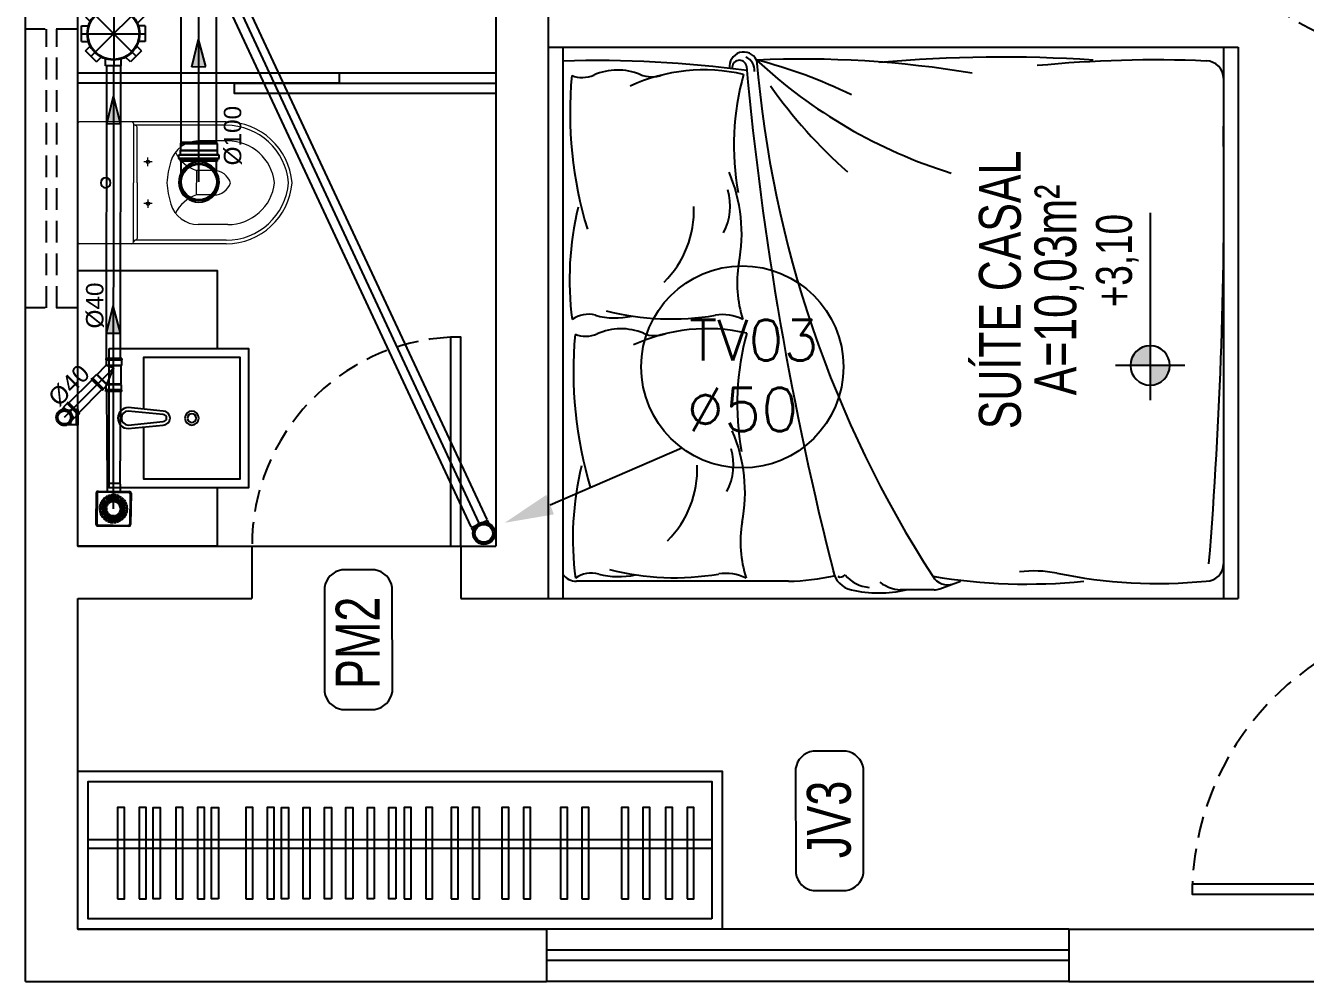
# Model space of a CAD drawing. Header units: millimetres. Extents: x 2502 to 4311, y 2007 to 3121.
# Drawn here: x 2699.3 to 2846.3, y 2277.7 to 2387.5 of the extents above; entities that cross this region are included whole.
import ezdxf
from ezdxf.enums import TextEntityAlignment as Align

# ---------------------------------------------------------------- set-up
doc = ezdxf.new("R2010")
doc.units = ezdxf.units.MM
doc.header["$LTSCALE"] = 20
doc.header["$MEASUREMENT"] = 0
doc.linetypes.add('CONTINU', pattern=[0])
doc.linetypes.add('HIDDEN2', pattern=[0.1875, 0.125, -0.0625])
doc.layers.get('0').update_dxf_attribs({"linetype": 'CONTINUOUS'})
for name, color, linetype in [('A-PEN-08', 8, 'CONTINUOUS'), ('A-PEN-C', 4, 'CONTINUOUS'), ('AF', 5, 'CONTINUOUS'), ('DIVERSOS', 1, 'CONTINUOUS'), ('E-txt-g', 3, 'CONTINUOUS'), ('Esgoto', 5, 'CONTINUOUS'), ('MOB', 251, 'CONTINUOUS'), ('Texto-Tubos', 7, 'CONTINUOUS'), ('TigreCad', 3, 'CONTINUOUS'), ('Tinterno', 9, 'CONTINUOUS')]:
    doc.layers.add(name, color=color, linetype=linetype)
doc.layers.add('E-Lay-9', color=9, linetype='CONTINUOUS', lineweight=9)
doc.layers.add('E-Txt-W', color=7, linetype='CONTINUOUS', lineweight=20)
doc.styles.add('F2', font='swisscl.ttf')
doc.styles.add('REG60', font='romans.shx', dxfattribs={"width": 0.8, "height": 0.15})
doc.styles.add('REG80', font='romans.shx', dxfattribs={"width": 0.8, "height": 0.2})
doc.styles.add('ROMANS', font='romans', dxfattribs={"height": 0.1})
doc.styles.add('TCTUBOS-TXT', font='arial.ttf')

# ---------------------------------------------------------------- blocks, each defined once
blk = doc.blocks.new('CUBA QUADRADA-flat-4-flat-1')
at = {"layer": 'MOB', "color": 8}
blk.add_lwpolyline([(0, -0.2), (0.4, -0.2), (0.4, 0.2), (0, 0.2)], close=True, dxfattribs=at)
blk.add_lwpolyline([(0.1, -0.0255), (0.1, -0.175), (0.375, -0.175), (0.375, 0.175), (0.1, 0.175), (0.1, 0.0255)], dxfattribs=at)
for points in [[(0.155, -0.02), (0.055, -0.03, -1), (0.055, 0.03), (0.155, 0.02, -1)], [(0.155, -0.01), (0.055, -0.02, -1), (0.055, 0.02), (0.155, 0.01, -1)]]:
    blk.add_lwpolyline(points, format="xyb", close=True, dxfattribs=at)
for radius in [0.02, 0.0125]:
    blk.add_circle((0.2375, 0), radius, dxfattribs=at)
blk = doc.blocks.new('vaso-s')
at = {"color": 8}
for start, end in [(0, 180), (180, 0)]:
    blk.add_arc((0.08, 0), 0.0143, start, end, dxfattribs=at)
at = {"layer": 'E-Lay-9', "color": 8}
for p, q in [((0, 0.17), (0, 0)), ((0.4256, 0.175), (0.005, 0.175)), ((0.16, 0.17), (0.16, 0.17)), ((0.16, 0.17), (0.16, 0)), ((0.4256, 0.165), (0.165, 0.165)), ((0.17, 0), (0.17, 0.16)), ((0.4306, 0.12), (0.3459, 0.12)), ((0.2134, 0.06), (0.1891, 0.06)), ((0.2013, 0.0479), (0.2013, 0.0722)), ((0.3406, 0.035), (0.3406, 0)), ((0.3906, 0.035), (0.3406, 0.035)), ((0, -0.17), (0, 0)), ((0.16, -0.17), (0.16, 0)), ((0.17, 0), (0.17, -0.1601)), ((0.3406, -0.035), (0.3406, 0)), ((0.3906, -0.035), (0.3406, -0.035)), ((0.2134, -0.06), (0.1891, -0.06)), ((0.2013, -0.0479), (0.2013, -0.0722)), ((0.4306, -0.12), (0.3459, -0.12)), ((0.4256, -0.175), (0.005, -0.175)), ((0.16, -0.17), (0.16, -0.17)), ((0.4256, -0.165), (0.165, -0.165))]:
    blk.add_line(p, q, dxfattribs=at)
for centre in [(0.2013, 0.06), (0.2013, -0.06)]:
    blk.add_circle(centre, 0.005, dxfattribs=at)
for centre, radius, start, end in [((0.005, 0.17), 0.005, 90, 180), ((0.155, 0.17), 0.005, 0, 90), ((0.165, 0.17), 0.00495, 180, 270), ((0.165, 0.16), 0.00495, 0, 90), ((0.4256, -0.015), 0.19, 4.5281, 90), ((0.4256, -0.015), 0.18, 4.7802, 90), ((0.3459, 0.0375), 0.0825, 90, 163.0355), ((0.4306, -0.015), 0.135, 6.3794, 90), ((0.3754, 0.1358), 0.1066, 206.9395, 250.9647), ((0.518, -0.015), 0.2624, 163.0355, 176.7233), ((0.3906, -0.015), 0.05, 17.4576, 90), ((0.518, 0.015), 0.2624, 183.2767, 196.9645), ((0.3754, -0.1358), 0.1066, 109.0353, 153.0605), ((0.3906, 0.015), 0.05, 270, 342.5424), ((0.4256, 0.015), 0.19, 270, 355.4719), ((0.4256, 0.015), 0.18, 270, 355.2198), ((0.4306, 0.015), 0.135, 270, 353.6206), ((0.3459, -0.0375), 0.0825, 196.9645, 270), ((0.005, -0.17), 0.005, 180, 270), ((0.155, -0.17), 0.005, 270, 0), ((0.165, -0.17), 0.00495, 90, 180), ((0.165, -0.1601), 0.00495, 270, 0)]:
    blk.add_arc(centre, radius, start, end, dxfattribs=at)
blk = doc.blocks.new('TXT-AMB75')
at = {"layer": 'E-txt-g', "style": 'REG80', "width": 0.8, "flags": 8}
blk.add_attdef('TXT', text='', height=0.2, dxfattribs=at).set_placement((0.0055, 0.2964), align=Align.CENTER)
at = {"layer": 'E-Txt-W', "style": 'REG60', "width": 0.8, "flags": 8}
blk.add_attdef('TXT', text='', height=0.15, dxfattribs=at).set_placement((0.0055, 0.0271), align=Align.CENTER)
blk = doc.blocks.new('NIVEL')
at = {"layer": 'DIVERSOS'}
h = blk.add_hatch(color=7, dxfattribs=at)
h.paths.add_polyline_path([(0, 0.1375, 0.414214), (-0.1375, 0), (0, 0)])
h.paths.add_polyline_path([(0, 0), (0, -0.1375, 0.414214), (0.1375, 0)])
at = {"layer": 'DIVERSOS', "color": 7}
for p, q in [((0, 0.2417), (0, -0.2417)), ((1.0666, 0), (-0.2418, 0))]:
    blk.add_line(p, q, dxfattribs=at)
blk.add_circle((0, 0), 0.1375, dxfattribs=at)
blk = doc.blocks.new('j9n40d')
at = {"layer": 'TigreCad'}
for p, q in [((0, 20.6), (9.8, 20.6)), ((9.8, 20.6), (17.8, 20.6)), ((19, 21.8), (17.8, 20.6)), ((34, 21.8), (19, 21.8)), ((19, -21.8), (19, 21.8)), ((35, 22.8), (34, 21.8)), ((35, 22.8), (35, -22.8)), ((39, 22.8), (35, 22.8)), ((39, 22.8), (39, -22.8)), ((0, -20.6), (9.8, -20.6)), ((9.8, -20.6), (17.8, -20.6)), ((19, -21.8), (17.8, -20.6)), ((34, -21.8), (19, -21.8)), ((35, -22.8), (34, -21.8)), ((39, -22.8), (35, -22.8))]:
    blk.add_line(p, q, dxfattribs=at)
for radius, start, end in [(22.8, 64.6232, 295.3768), (20.6, 90, 270)]:
    blk.add_arc((0, 0), radius, start, end, dxfattribs=at)
at = {"layer": 'Tinterno'}
for p, q in [((17.8, 20.6), (17.8, -20.6)), ((34, 21.8), (34, -21.8))]:
    blk.add_line(p, q, dxfattribs=at)
blk.add_arc((0, 0), 21.8, 70.9009, 289.0991, dxfattribs=at)
blk = doc.blocks.new('j9n40s')
at = {"layer": 'TigreCad'}
for p, q in [((9.8, 20.6), (17.8, 20.6)), ((19, 21.8), (17.8, 20.6)), ((17.8, 20.6), (17.8, 14.3)), ((19, 12.6), (19, 21.8)), ((34, 21.8), (19, 21.8)), ((35, 22.8), (34, 21.8)), ((39, 22.8), (35, 22.8)), ((35, 22.8), (35, -22.8)), ((39, 22.8), (39, -22.8)), ((9.8, -20.6), (17.8, -20.6)), ((17.8, -20.6), (17.8, -14.3)), ((19, -21.8), (17.8, -20.6)), ((19, -12.6), (19, -21.8)), ((34, -21.8), (19, -21.8)), ((35, -22.8), (34, -21.8)), ((39, -22.8), (35, -22.8))]:
    blk.add_line(p, q, dxfattribs=at)
for radius in [22.8, 20]:
    blk.add_circle((0, 0), radius, dxfattribs=at)
at = {"layer": 'Tinterno'}
blk.add_line((34, 21.8), (34, -21.8), dxfattribs=at)
blk.add_circle((0, 0), 18.8, dxfattribs=at)
blk = doc.blocks.new('27710409p')
at = {"layer": 'TigreCad'}
for p, q in [((-27.1, 22.8), (-27.1, -22.8)), ((-27.1, 22.8), (-23.1, 22.8)), ((-23.1, 22.8), (-23.1, -22.8)), ((-23.1, 22.8), (-22.1, 21.8)), ((-22.1, 21.8), (-7.1, 21.8)), ((-7.1, 21.8), (-7.1, -20.7)), ((-7.1, 21.8), (-5.9, 20.6)), ((-5.9, 20.6), (47.2, 20.6)), ((48.4, 21.8), (47.2, 20.6)), ((48.4, 21.8), (48.4, -20)), ((63.4, 21.8), (48.4, 21.8)), ((64.4, 22.8), (63.4, 21.8)), ((64.4, 22.8), (64.4, -22.8)), ((68.4, 22.8), (64.4, 22.8)), ((68.4, 22.8), (68.4, -22.8)), ((-27.1, -22.8), (-23.1, -22.8)), ((-23.1, -22.8), (-22.1, -21.8)), ((-22.1, -21.8), (-8.2, -21.8)), ((-7.5, -21.9), (0, 0)), ((18.8, -47.9), (-6.7, -22.4)), ((54.1, -22.4), (0, 0)), ((18.8, -49.6), (48.4, -20)), ((29.4, -61.7), (61.7, -29.4)), ((32.2, -64.5), (64.5, -32.2)), ((60.2, -29.4), (54.3, -23.5)), ((63.4, -21.8), (55, -21.8)), ((61.7, -29.4), (60.2, -29.4)), ((64.5, -32.2), (61.7, -29.4)), ((64.4, -22.8), (63.4, -21.8)), ((68.4, -22.8), (64.4, -22.8)), ((18.8, -49.6), (18.8, -47.9)), ((29.4, -60.2), (18.8, -49.6)), ((29.4, -61.7), (29.4, -60.2)), ((32.2, -64.5), (29.4, -61.7))]:
    blk.add_line(p, q, dxfattribs=at)
for centre, radius, start, end in [((-8.2, -23.8), 2, 45, 90), ((55, -22.8), 1, 90, 225)]:
    blk.add_arc(centre, radius, start, end, dxfattribs=at)
at = {"layer": 'Tinterno'}
for p, q in [((-22.1, 21.8), (-22.1, -21.8)), ((-5.9, 20.6), (-5.9, -17.2)), ((47.2, 20.6), (47.2, -19.5)), ((63.4, 21.8), (63.4, -21.8)), ((18.8, -47.9), (47.2, -19.5)), ((29.4, -60.2), (60.2, -29.4))]:
    blk.add_line(p, q, dxfattribs=at)
blk = doc.blocks.new('27289207s')
at = {"linetype": 'Continuous'}
for p, q in [((-49.9, -44.9), (-49.9, 44.9)), ((-47.4, -43.9), (-47.4, 43.9)), ((44.9, 49.9), (-44.9, 49.9)), ((43.9, 47.4), (-43.9, 47.4)), ((-7.4, 18.6), (-15.5, 36.9)), ((-5, 19.4), (-9.1, 38.9)), ((-3.3, 19.7), (-7.5, 39.3)), ((-0.9, 20), (-0.9, 40)), ((0.8, 20), (0.8, 40)), ((3.3, 19.7), (7.5, 39.3)), ((5, 19.4), (9.1, 38.9)), ((7.4, 18.6), (15.5, 36.9)), ((47.4, -43.9), (47.4, 43.9)), ((49.9, -44.9), (49.9, 44.9)), ((-20, 1.2), (-39.9, 3.3)), ((-19.8, 2.9), (-39.7, 5)), ((-19.3, 5.4), (-38.3, 11.5)), ((-18.7, 7), (-37.8, 13.2)), ((-17.7, 9.3), (-35.1, 19.3)), ((-16.9, 10.7), (-34.2, 20.7)), ((-15.4, 12.7), (-30.3, 26.1)), ((-14.3, 14), (-29.2, 27.4)), ((-12.4, 15.7), (-24.2, 31.9)), ((-11.1, 16.7), (-22.8, 32.9)), ((-8.9, 17.9), (-17, 36.2)), ((8.9, 17.9), (17, 36.2)), ((11.1, 16.7), (22.8, 32.9)), ((12.4, 15.7), (24.2, 31.9)), ((14.3, 14), (29.2, 27.4)), ((15.4, 12.7), (30.3, 26.1)), ((16.9, 10.7), (34.2, 20.7)), ((17.7, 9.3), (35.1, 19.3)), ((18.7, 7), (37.8, 13.2)), ((19.3, 5.4), (38.3, 11.5)), ((19.8, 2.9), (39.7, 5)), ((20, 1.2), (39.9, 3.3)), ((-20, -1.2), (-39.9, -3.3)), ((-19.8, -2.9), (-39.7, -5)), ((-19.3, -5.4), (-38.3, -11.5)), ((-18.7, -7), (-37.8, -13.2)), ((-17.7, -9.3), (-35.1, -19.3)), ((-16.9, -10.7), (-34.2, -20.7)), ((-15.4, -12.7), (-30.3, -26.1)), ((-14.3, -14), (-29.2, -27.4)), ((-12.4, -15.7), (-24.2, -31.9)), ((-11.1, -16.7), (-22.8, -32.9)), ((-8.9, -17.9), (-17, -36.2)), ((-7.4, -18.6), (-15.5, -36.9)), ((-5, -19.4), (-9.1, -38.9)), ((-3.3, -19.7), (-7.5, -39.3)), ((-0.9, -20), (-0.9, -40)), ((0.8, -20), (0.8, -40)), ((3.3, -19.7), (7.5, -39.3)), ((5, -19.4), (9.1, -38.9)), ((7.4, -18.6), (15.5, -36.9)), ((8.9, -17.9), (17, -36.2)), ((11.1, -16.7), (22.8, -32.9)), ((12.4, -15.7), (24.2, -31.9)), ((14.3, -14), (29.2, -27.4)), ((15.4, -12.7), (30.3, -26.1)), ((16.9, -10.7), (34.2, -20.7)), ((17.7, -9.3), (35.1, -19.3)), ((18.7, -7), (37.8, -13.2)), ((19.3, -5.4), (38.3, -11.5)), ((19.8, -2.9), (39.7, -5)), ((20, -1.2), (39.9, -3.3)), ((44.9, -49.9), (-44.9, -49.9)), ((43.9, -47.4), (-43.9, -47.4)), ((-18.7, -59.9), (-19, -49.9)), ((-18.7, -60.4), (-18.7, -59.9)), ((-18.5, -70.9), (-18.7, -60.4)), ((-17, -72.4), (-16.5, -72.4)), ((-16.5, -72.4), (17, -72.4)), ((18.5, -70.9), (18.7, -59.9)), ((18.7, -59.9), (19, -49.9))]:
    blk.add_line(p, q, dxfattribs=at)
for centre, radius, start, end in [((-44.9, 44.9), 5, 90, 180), ((-43.9, 43.9), 3.5, 90, 180), ((0, 0), 40, 103.2176, 112.7824), ((0, 0), 39, 103.2489, 112.7512), ((0, 0), 40, 91.2176, 100.7823), ((0, 0), 39, 91.2488, 100.7511), ((0, 0), 40, 79.2177, 88.7824), ((0, 0), 39, 79.2489, 88.7512), ((0, 0), 39, 67.2488, 76.7511), ((0, 0), 40, 67.2177, 76.7824), ((43.9, 43.9), 3.5, 0, 90), ((44.9, 44.9), 5, 0, 90), ((0, 0), 40, 175.2176, 184.7824), ((0, 0), 40, 163.2176, 172.7824), ((0, 0), 39, 175.2489, 184.7511), ((0, 0), 39, 163.2489, 172.7512), ((0, 0), 40, 151.2177, 160.7824), ((0, 0), 39, 151.2489, 160.7512), ((0, 0), 40, 139.2176, 148.7823), ((0, 0), 39, 139.2489, 148.7512), ((0, 0), 40, 127.2176, 136.7824), ((0, 0), 39, 127.249, 136.7512), ((0, 0), 40, 115.2176, 124.7824), ((0, 0), 39, 115.2489, 124.7512), ((0, 0), 21, 176.3197, 183.6803), ((0, 0), 21, 164.3198, 171.6803), ((0, 0), 20, 176.4358, 183.5642), ((0, 0), 20, 164.4358, 171.5641), ((0, 0), 21, 152.3197, 159.6802), ((0, 0), 20, 152.4358, 159.5642), ((0, 0), 21, 140.3199, 147.6804), ((0, 0), 20, 140.4358, 147.5642), ((0, 0), 21, 128.3197, 135.6802), ((0, 0), 20, 128.4358, 135.5642), ((0, 0), 21, 116.3197, 123.6802), ((0, 0), 20, 116.4359, 123.5643), ((0, 0), 21, 104.3197, 111.6802), ((0, 0), 20, 104.4359, 111.5643), ((0, 0), 21, 92.3198, 99.6803), ((0, 0), 20, 92.4358, 99.5642), ((0, 0), 21, 80.3197, 87.6802), ((0, 0), 20, 80.4358, 87.5642), ((0, 0), 20, 68.4357, 75.5641), ((0, 0), 21, 68.3198, 75.6803), ((0, 0), 20, 56.4358, 63.5642), ((0, 0), 21, 56.3199, 63.6804), ((0, 0), 20, 44.4357, 51.5641), ((0, 0), 21, 44.3198, 51.6803), ((0, 0), 20, 32.4358, 39.5642), ((0, 0), 21, 32.3198, 39.6803), ((0, 0), 39, 55.2488, 64.7511), ((0, 0), 40, 55.2176, 64.7824), ((0, 0), 20, 20.4358, 27.5642), ((0, 0), 21, 20.3196, 27.6801), ((0, 0), 20, 8.4359, 15.5642), ((0, 0), 20, 356.4358, 3.5642), ((0, 0), 21, 8.3197, 15.6802), ((0, 0), 21, 356.3197, 3.6803), ((0, 0), 39, 43.2488, 52.7511), ((0, 0), 40, 43.2177, 52.7824), ((0, 0), 39, 31.2489, 40.7512), ((0, 0), 40, 31.2176, 40.7824), ((0, 0), 39, 19.2488, 28.7511), ((0, 0), 40, 19.2176, 28.7823), ((0, 0), 39, 7.2488, 16.7511), ((0, 0), 40, 7.2176, 16.7824), ((0, 0), 39, 355.2489, 4.7511), ((0, 0), 40, 355.2176, 4.7824), ((0, 0), 40, 187.2176, 196.7824), ((0, 0), 39, 187.2488, 196.7511), ((0, 0), 40, 199.2176, 208.7824), ((0, 0), 39, 199.2488, 208.7511), ((0, 0), 40, 211.2177, 220.7824), ((0, 0), 39, 211.2488, 220.7511), ((0, 0), 40, 223.2176, 232.7824), ((0, 0), 39, 223.2488, 232.7511), ((0, 0), 40, 235.2176, 244.7824), ((0, 0), 39, 235.2489, 244.7511), ((0, 0), 21, 188.3198, 195.6803), ((0, 0), 20, 188.4359, 195.5642), ((0, 0), 21, 200.3198, 207.6803), ((0, 0), 20, 200.4358, 207.5642), ((0, 0), 21, 212.3196, 219.6801), ((0, 0), 20, 212.4358, 219.5642), ((0, 0), 39, 247.2488, 256.7511), ((0, 0), 21, 224.3196, 231.6801), ((0, 0), 20, 224.4359, 231.5643), ((0, 0), 21, 236.3197, 243.6802), ((0, 0), 20, 236.4358, 243.5642), ((0, 0), 21, 248.3198, 255.6803), ((0, 0), 20, 248.4358, 255.5642), ((0, 0), 21, 260.3197, 267.6802), ((0, 0), 20, 260.4358, 267.5642), ((0, 0), 20, 272.4358, 279.5642), ((0, 0), 21, 272.3198, 279.6803), ((0, 0), 20, 284.4358, 291.5642), ((0, 0), 21, 284.3198, 291.6803), ((0, 0), 20, 296.4357, 303.5641), ((0, 0), 39, 283.2488, 292.7511), ((0, 0), 21, 296.3197, 303.6802), ((0, 0), 20, 308.4359, 315.5643), ((0, 0), 21, 308.3199, 315.6804), ((0, 0), 20, 320.4358, 327.5642), ((0, 0), 21, 320.3197, 327.6802), ((0, 0), 39, 295.2489, 304.7511), ((0, 0), 40, 295.2176, 304.7824), ((0, 0), 20, 332.4358, 339.5642), ((0, 0), 21, 332.3199, 339.6804), ((0, 0), 20, 344.4358, 351.5641), ((0, 0), 21, 344.3197, 351.6802), ((0, 0), 39, 307.2488, 316.7511), ((0, 0), 40, 307.2176, 316.7823), ((0, 0), 39, 319.2488, 328.7511), ((0, 0), 40, 319.2176, 328.7824), ((0, 0), 39, 331.2489, 340.7512), ((0, 0), 40, 331.2176, 340.7824), ((0, 0), 39, 343.2489, 352.7512), ((0, 0), 40, 343.2176, 352.7824), ((-44.9, -44.9), 5, 180, 270), ((-43.9, -43.9), 3.5, 180, 270), ((-17, -70.9), 1.5, 180.9167, 270), ((0, 0), 40, 247.2176, 256.7824), ((0, 0), 40, 259.2176, 268.7824), ((0, 0), 39, 259.2489, 268.7512), ((0, 0), 39, 271.2489, 280.7511), ((0, 0), 40, 271.2176, 280.7824), ((0, 0), 40, 283.2176, 292.7824), ((17, -70.9), 1.5, 270.0002, 359.0835), ((43.9, -43.9), 3.5, 270, 360), ((44.9, -44.9), 5, 270, 360)]:
    blk.add_arc(centre, radius, start, end, dxfattribs=at)
blk = doc.blocks.new('27150012p')
at = {"layer": 'TigreCad'}
for p, q in [((-80.6, 48.8), (-48.8, 80.6)), ((-48.8, 80.6), (-35.1, 66.9)), ((-22.5, 91.5), (-22.5, 72.1)), ((-22.5, 91.5), (22.5, 91.5)), ((22.5, 91.5), (22.5, 72.1)), ((48.8, 80.6), (35.1, 66.9)), ((48.8, 80.6), (80.6, 48.8)), ((-80.6, 48.8), (-66.9, 35.1)), ((80.6, 48.8), (66.9, 35.1)), ((-91.5, -22.5), (-91.5, 22.5)), ((-91.5, 22.5), (-72.1, 22.5)), ((111.4, 27.4), (70.4, 27.4)), ((112.7, 30.9), (112.4, 28.3)), ((122.4, 31.8), (113.7, 31.8)), ((113.7, 30.8), (113.7, -30.8)), ((122.4, 30.8), (122.4, -30.8)), ((123.4, 31.1), (124.2, 28.1)), ((129.5, 27.4), (125.1, 27.4)), ((129.5, 27.4), (129.5, -27.4)), ((-91.5, -22.5), (-72.1, -22.5)), ((-80.6, -48.8), (-66.9, -35.1)), ((80.6, -48.8), (66.9, -35.1)), ((111.4, -27.4), (70.4, -27.4)), ((112.7, -30.9), (112.4, -28.3)), ((122.4, -31.8), (113.7, -31.8)), ((123.4, -31.1), (124.2, -28.1)), ((129.5, -27.4), (125.1, -27.4)), ((-48.8, -80.6), (-80.6, -48.8)), ((-48.8, -80.6), (-35.1, -66.9)), ((-22.5, -91.5), (-22.5, -72.1)), ((22.5, -91.5), (22.5, -72.1)), ((48.8, -80.6), (35.1, -66.9)), ((80.6, -48.8), (48.8, -80.6)), ((22.5, -91.5), (-22.5, -91.5))]:
    blk.add_line(p, q, dxfattribs=at)
blk.add_circle((0, 0), 75.5, dxfattribs=at)
for centre, start, end in [((111.4, 28.4), 270, 355), ((113.7, 30.8), 90, 175), ((122.4, 30.8), 15, 90), ((125.1, 28.4), 195, 270), ((111.4, -28.4), 5, 90), ((113.7, -30.8), 185, 270), ((122.4, -30.8), 270, 345), ((125.1, -28.4), 90, 165)]:
    blk.add_arc(centre, 1, start, end, dxfattribs=at)
at = {"layer": 'Tinterno'}
for p, q in [((112.4, 27.4), (112.4, -27.4)), ((124.4, 27.4), (124.4, -27.4))]:
    blk.add_line(p, q, dxfattribs=at)
blk.add_circle((0, 0), 73.5, dxfattribs=at)
blk = doc.blocks.new('j9n100s')
at = {"layer": 'TigreCad'}
for p, q in [((27.3, 50.8), (60, 50.8)), ((27.3, -50.8), (60, -50.8))]:
    blk.add_line(p, q, dxfattribs=at)
blk.add_circle((0, 0), 53.2, dxfattribs=at)
for start, end in [(61.785, 298.215), (298.215, 61.785)]:
    blk.add_arc((0, 0), 57.7, start, end, dxfattribs=at)
at = {"layer": 'Tinterno'}
blk.add_line((60, -50.8), (60, 50.8), dxfattribs=at)
blk.add_circle((0, 0), 51, dxfattribs=at)
blk = doc.blocks.new('11031030p')
at = {"layer": 'TigreCad'}
for p, q in [((0, -53.3), (0, 53.2)), ((0, 53.2), (4.4, 53.2)), ((6.2, 56.9), (5.4, 54)), ((7.2, 57.6), (16.6, 57.6)), ((7.2, -56.7), (7.2, 56.6)), ((16.6, -56.7), (16.6, 56.6)), ((17.6, 56.7), (17.8, 54.2)), ((18.8, 53.2), (30.9, 53.2)), ((30.9, 53.2), (31.2, 53)), ((50.9, 53), (31.2, 53)), ((50.9, 53), (53.1, 50.8)), ((53.1, -50.8), (53.1, 50.8)), ((0, -53.3), (4.4, -53.3)), ((6.2, -56.9), (5.4, -54)), ((7.2, -57.7), (16.6, -57.7)), ((17.6, -56.7), (17.8, -54.2)), ((18.8, -53.3), (30.9, -53.3)), ((30.9, -53.3), (31.2, -53)), ((31.2, -53), (50.9, -53)), ((50.9, -53), (53.1, -50.8))]:
    blk.add_line(p, q, dxfattribs=at)
for centre, start, end in [((4.4, 54.2), 270, 345), ((7.2, 56.6), 90, 165), ((16.6, 56.6), 5, 90), ((18.8, 54.2), 185, 270), ((4.4, -54.2), 15, 90), ((7.2, -56.7), 195, 270), ((16.6, -56.7), 270, 355), ((18.8, -54.2), 90, 175)]:
    blk.add_arc(centre, 1, start, end, dxfattribs=at)
at = {"layer": 'Tinterno'}
for p, q in [((5.2, -53.3), (5.2, 53.2)), ((17.9, -53.3), (17.9, 53.2)), ((30.9, 53.2), (30.9, -53.3)), ((31.2, 53), (31.2, -53)), ((50.9, 53), (50.9, -53))]:
    blk.add_line(p, q, dxfattribs=at)
blk = doc.blocks.new('j9n50s')
at = {"layer": 'TigreCad'}
for p, q in [((19.2, 25.4), (30.3, 25.4)), ((19.2, -25.4), (30.3, -25.4))]:
    blk.add_line(p, q, dxfattribs=at)
for radius in [31.8, 27.4]:
    blk.add_circle((0, 0), radius, dxfattribs=at)
at = {"layer": 'Tinterno'}
for p, q in [((30.3, 25.4), (30.3, 9.7)), ((30.3, -9.7), (30.3, -25.4))]:
    blk.add_line(p, q, dxfattribs=at)
blk.add_circle((0, 0), 25.6, dxfattribs=at)

msp = doc.modelspace()

# ---------------------------------------------------------------- hatches: boundary and pattern name
at = {"layer": 'AF'}
h = msp.add_hatch(color=256, dxfattribs=at)
h.paths.add_polyline_path([(2719.15, 2385.97), (2719.18, 2382.83), (2719.98, 2382.84)])
h.paths.add_polyline_path([(2719.15, 2385.97), (2718.38, 2382.82), (2719.18, 2382.83)])
h = msp.add_hatch(color=256, dxfattribs=at)
h.paths.add_polyline_path([(2719.15, 2385.97), (2719.18, 2382.83), (2719.98, 2382.84)])
h.paths.add_polyline_path([(2719.15, 2385.97), (2718.38, 2382.82), (2719.18, 2382.83)])
h = msp.add_hatch(color=256, dxfattribs=at)
h.paths.add_polyline_path([(2709.37, 2379.42), (2709.4, 2376.27), (2710.2, 2376.28)])
h.paths.add_polyline_path([(2709.37, 2379.42), (2708.6, 2376.26), (2709.4, 2376.27)])
h = msp.add_hatch(color=256, dxfattribs=at)
h.paths.add_polyline_path([(2709.37, 2379.42), (2709.4, 2376.27), (2710.2, 2376.28)])
h.paths.add_polyline_path([(2709.37, 2379.42), (2708.6, 2376.26), (2709.4, 2376.27)])
h = msp.add_hatch(color=256, dxfattribs=at)
h.paths.add_polyline_path([(2709.35, 2355.36), (2709.38, 2352.21), (2710.18, 2352.22)])
h.paths.add_polyline_path([(2709.35, 2355.36), (2708.59, 2352.2), (2709.38, 2352.21)])
h = msp.add_hatch(color=256, dxfattribs=at)
h.paths.add_polyline_path([(2709.35, 2355.36), (2709.38, 2352.21), (2710.18, 2352.22)])
h.paths.add_polyline_path([(2709.35, 2355.36), (2708.59, 2352.2), (2709.38, 2352.21)])

# ---------------------------------------------------------------- linework, layer by layer
at = {"layer": 'A-PEN-08', "linetype": 'Continuous', "ltscale": 0.35}
for p, q in [((2699.28, 2277.75), (2699.28, 2457.85)), ((2699.28, 2277.75), (2699.28, 2457.85)), ((2705.28, 2327.75), (2705.28, 2415.75)), ((2705.28, 2327.75), (2705.28, 2415.75)), ((2753.28, 2415.75), (2753.28, 2327.75)), ((2753.28, 2415.75), (2753.28, 2327.75)), ((2759.28, 2415.75), (2759.28, 2321.75)), ((2759.28, 2415.75), (2759.28, 2321.75)), ((2705.28, 2327.75), (2725.28, 2327.75)), ((2705.28, 2327.75), (2725.28, 2327.75)), ((2725.28, 2327.75), (2725.28, 2321.75)), ((2725.28, 2327.75), (2725.28, 2321.75)), ((2749.28, 2327.75), (2753.28, 2327.75)), ((2749.28, 2327.75), (2749.28, 2321.75)), ((2749.28, 2327.75), (2753.28, 2327.75)), ((2749.28, 2327.75), (2749.28, 2321.75)), ((2705.28, 2283.75), (2705.28, 2321.75)), ((2705.28, 2321.75), (2725.28, 2321.75)), ((2705.28, 2283.75), (2705.28, 2321.75)), ((2705.28, 2321.75), (2725.28, 2321.75)), ((2749.28, 2321.75), (2759.28, 2321.75)), ((2749.28, 2321.75), (2759.28, 2321.75)), ((2705.28, 2283.75), (2759.1, 2283.75)), ((2705.28, 2283.75), (2759.1, 2283.75)), ((2759.1, 2283.75), (2759.1, 2277.75)), ((2819.1, 2283.75), (2759.1, 2283.75)), ((2759.1, 2283.75), (2759.1, 2277.75)), ((2819.1, 2283.75), (2759.1, 2283.75)), ((2819.1, 2283.75), (2865.28, 2283.75)), ((2819.1, 2283.75), (2819.1, 2277.75)), ((2819.1, 2283.75), (2865.28, 2283.75)), ((2819.1, 2283.75), (2819.1, 2277.75)), ((2819.1, 2281.35), (2759.1, 2281.35)), ((2819.1, 2281.35), (2759.1, 2281.35)), ((2819.1, 2280.15), (2759.1, 2280.15)), ((2819.1, 2280.15), (2759.1, 2280.15)), ((2699.28, 2277.75), (2759.1, 2277.75)), ((2699.28, 2277.75), (2759.1, 2277.75)), ((2819.1, 2277.75), (2759.1, 2277.75)), ((2819.1, 2277.75), (2759.1, 2277.75)), ((2819.1, 2277.75), (2871.28, 2277.75)), ((2819.1, 2277.75), (2871.28, 2277.75))]:
    msp.add_line(p, q, dxfattribs=at)
at = {"layer": 'A-PEN-08', "linetype": 'HIDDEN2'}
for p, q in [((2705.28, 2387.12), (2699.28, 2387.12)), ((2705.28, 2387.12), (2699.28, 2387.12)), ((2701.68, 2355.12), (2701.68, 2387.12)), ((2701.68, 2355.12), (2701.68, 2387.12)), ((2702.88, 2355.12), (2702.88, 2387.12)), ((2702.88, 2355.12), (2702.88, 2387.12)), ((2705.28, 2355.12), (2699.28, 2355.12)), ((2705.28, 2355.12), (2699.28, 2355.12))]:
    msp.add_line(p, q, dxfattribs=at)
at = {"layer": 'A-PEN-08'}
for p, q in [((2759.28, 2385.06), (2838.54, 2385.06)), ((2759.28, 2385.06), (2838.54, 2385.06)), ((2760.98, 2385.06), (2760.98, 2321.75)), ((2760.98, 2385.06), (2760.98, 2321.75)), ((2836.84, 2385.06), (2836.84, 2321.75)), ((2836.84, 2385.06), (2836.84, 2321.75)), ((2838.54, 2385.06), (2838.54, 2321.75)), ((2838.54, 2385.06), (2838.54, 2321.75)), ((2786.9, 2323.72), (2762.56, 2323.72)), ((2786.9, 2323.72), (2762.56, 2323.72)), ((2804.29, 2322.86), (2806.64, 2323.72)), ((2804.29, 2322.86), (2806.64, 2323.72)), ((2803.61, 2322.74), (2799.73, 2322.74)), ((2803.61, 2322.74), (2799.73, 2322.74)), ((2759.28, 2321.75), (2838.54, 2321.75)), ((2759.28, 2321.75), (2838.54, 2321.75)), ((2778.09, 2294.01), (2706.48, 2294.01)), ((2778.09, 2294.01), (2706.48, 2294.01)), ((2778.09, 2293.01), (2706.48, 2293.01)), ((2778.09, 2293.01), (2706.48, 2293.01))]:
    msp.add_line(p, q, dxfattribs=at)
at = {"layer": 'A-PEN-08', "linetype": 'Continuous'}
msp.add_line((2705.28, 2382.13), (2753.28, 2382.13), dxfattribs=at)
msp.add_line((2705.28, 2382.13), (2753.28, 2382.13), dxfattribs=at)
at = {"layer": 'A-PEN-08', "linetype": 'CONTINU'}
msp.add_line((2725.28, 2327.75), (2748.08, 2327.75), dxfattribs=at)
msp.add_line((2725.28, 2327.75), (2748.08, 2327.75), dxfattribs=at)
at = {"layer": 'A-PEN-08'}
for points in [[(2705.28, 2382.13), (2735.28, 2382.13), (2735.28, 2380.93), (2705.28, 2380.93)], [(2705.28, 2382.13), (2735.28, 2382.13), (2735.28, 2380.93), (2705.28, 2380.93)], [(2723.28, 2380.93), (2753.28, 2380.93), (2753.28, 2379.73), (2723.28, 2379.73)], [(2723.28, 2380.93), (2753.28, 2380.93), (2753.28, 2379.73), (2723.28, 2379.73)], [(2779.29, 2283.75), (2705.28, 2283.75), (2705.28, 2301.91), (2779.29, 2301.91)], [(2779.29, 2283.75), (2705.28, 2283.75), (2705.28, 2301.91), (2779.29, 2301.91)], [(2778.09, 2284.95), (2706.48, 2284.95), (2706.48, 2300.71), (2778.09, 2300.71)], [(2778.09, 2284.95), (2706.48, 2284.95), (2706.48, 2300.71), (2778.09, 2300.71)], [(2709.85, 2287.25), (2710.65, 2287.25), (2710.65, 2297.72), (2709.85, 2297.72)], [(2709.85, 2287.25), (2710.65, 2287.25), (2710.65, 2297.72), (2709.85, 2297.72)], [(2712.31, 2287.25), (2713.11, 2287.25), (2713.11, 2297.72), (2712.31, 2297.72)], [(2712.31, 2287.25), (2713.11, 2287.25), (2713.11, 2297.72), (2712.31, 2297.72)], [(2714.75, 2287.25), (2713.95, 2287.25), (2713.95, 2297.72), (2714.75, 2297.72)], [(2714.75, 2287.25), (2713.95, 2287.25), (2713.95, 2297.72), (2714.75, 2297.72)]]:
    msp.add_lwpolyline(points, close=True, dxfattribs=at)
msp.add_lwpolyline([(2721.28, 2334.46), (2721.28, 2327.75), (2705.28, 2327.75), (2705.28, 2359.4), (2721.28, 2359.4), (2721.28, 2350.46)], dxfattribs=at)
msp.add_lwpolyline([(2721.28, 2334.46), (2721.28, 2327.75), (2705.28, 2327.75), (2705.28, 2359.4), (2721.28, 2359.4), (2721.28, 2350.46)], dxfattribs=at)
at = {"layer": 'A-PEN-08', "linetype": 'CONTINU'}
for points in [[(2749.28, 2327.75), (2749.28, 2351.75), (2748.08, 2351.75), (2748.08, 2327.75)], [(2749.28, 2327.75), (2749.28, 2351.75), (2748.08, 2351.75), (2748.08, 2327.75)], [(2865.28, 2287.75), (2833.28, 2287.75), (2833.28, 2288.95), (2865.28, 2288.95)], [(2865.28, 2287.75), (2833.28, 2287.75), (2833.28, 2288.95), (2865.28, 2288.95)]]:
    msp.add_lwpolyline(points, close=True, dxfattribs=at)
at = {"layer": 'A-PEN-08', "linetype": 'Continuous'}
for points in [[(2735.6, 2325.01, 0.331371), (2733.6, 2323.01), (2733.61, 2311, 0.332506), (2735.6, 2309), (2739.39, 2309, 0.330378), (2741.4, 2311), (2741.39, 2323.01, 0.331371), (2739.39, 2325.01)], [(2735.6, 2325.01, 0.331371), (2733.6, 2323.01), (2733.61, 2311, 0.332506), (2735.6, 2309), (2739.39, 2309, 0.330378), (2741.4, 2311), (2741.39, 2323.01, 0.331371), (2739.39, 2325.01)], [(2789.71, 2304.19, 0.331371), (2787.71, 2302.19), (2787.72, 2290.18, 0.332506), (2789.71, 2288.18), (2793.5, 2288.18, 0.330378), (2795.51, 2290.18), (2795.5, 2302.19, 0.331371), (2793.5, 2304.19)], [(2789.71, 2304.19, 0.331371), (2787.71, 2302.19), (2787.72, 2290.18, 0.332506), (2789.71, 2288.18), (2793.5, 2288.18, 0.330378), (2795.51, 2290.18), (2795.5, 2302.19, 0.331371), (2793.5, 2304.19)]]:
    msp.add_lwpolyline(points, format="xyb", close=True, dxfattribs=at)
at = {"layer": 'A-PEN-08', "ltscale": 0.5}
for points in [[(2716.54, 2287.25), (2717.34, 2287.25), (2717.34, 2297.72), (2716.54, 2297.72)], [(2716.54, 2287.25), (2717.34, 2287.25), (2717.34, 2297.72), (2716.54, 2297.72)], [(2719.01, 2287.25), (2719.81, 2287.25), (2719.81, 2297.72), (2719.01, 2297.72)], [(2719.01, 2287.25), (2719.81, 2287.25), (2719.81, 2297.72), (2719.01, 2297.72)], [(2721.45, 2287.25), (2720.65, 2287.25), (2720.65, 2297.72), (2721.45, 2297.72)], [(2721.45, 2287.25), (2720.65, 2287.25), (2720.65, 2297.72), (2721.45, 2297.72)], [(2724.58, 2287.25), (2725.38, 2287.25), (2725.38, 2297.72), (2724.58, 2297.72)], [(2724.58, 2287.25), (2725.38, 2287.25), (2725.38, 2297.72), (2724.58, 2297.72)], [(2727.04, 2287.25), (2727.84, 2287.25), (2727.84, 2297.72), (2727.04, 2297.72)], [(2727.04, 2287.25), (2727.84, 2287.25), (2727.84, 2297.72), (2727.04, 2297.72)], [(2729.48, 2287.25), (2728.68, 2287.25), (2728.68, 2297.72), (2729.48, 2297.72)], [(2729.48, 2287.25), (2728.68, 2287.25), (2728.68, 2297.72), (2729.48, 2297.72)], [(2731.94, 2287.25), (2731.14, 2287.25), (2731.14, 2297.72), (2731.94, 2297.72)], [(2731.94, 2287.25), (2731.14, 2287.25), (2731.14, 2297.72), (2731.94, 2297.72)], [(2734.41, 2287.25), (2733.61, 2287.25), (2733.61, 2297.72), (2734.41, 2297.72)], [(2734.41, 2287.25), (2733.61, 2287.25), (2733.61, 2297.72), (2734.41, 2297.72)], [(2736.87, 2287.25), (2736.07, 2287.25), (2736.07, 2297.72), (2736.87, 2297.72)], [(2736.87, 2287.25), (2736.07, 2287.25), (2736.07, 2297.72), (2736.87, 2297.72)], [(2739.33, 2287.25), (2738.53, 2287.25), (2738.53, 2297.72), (2739.33, 2297.72)], [(2739.33, 2287.25), (2738.53, 2287.25), (2738.53, 2297.72), (2739.33, 2297.72)], [(2741.79, 2287.25), (2740.99, 2287.25), (2740.99, 2297.72), (2741.79, 2297.72)], [(2741.79, 2287.25), (2740.99, 2287.25), (2740.99, 2297.72), (2741.79, 2297.72)], [(2742.77, 2287.25), (2743.57, 2287.25), (2743.57, 2297.72), (2742.77, 2297.72)], [(2742.77, 2287.25), (2743.57, 2287.25), (2743.57, 2297.72), (2742.77, 2297.72)], [(2745.23, 2287.25), (2746.03, 2287.25), (2746.03, 2297.72), (2745.23, 2297.72)], [(2745.23, 2287.25), (2746.03, 2287.25), (2746.03, 2297.72), (2745.23, 2297.72)], [(2748.16, 2287.25), (2748.96, 2287.25), (2748.96, 2297.72), (2748.16, 2297.72)], [(2748.16, 2287.25), (2748.96, 2287.25), (2748.96, 2297.72), (2748.16, 2297.72)], [(2750.62, 2287.25), (2751.42, 2287.25), (2751.42, 2297.72), (2750.62, 2297.72)], [(2750.62, 2287.25), (2751.42, 2287.25), (2751.42, 2297.72), (2750.62, 2297.72)], [(2753.98, 2287.25), (2754.78, 2287.25), (2754.78, 2297.72), (2753.98, 2297.72)], [(2753.98, 2287.25), (2754.78, 2287.25), (2754.78, 2297.72), (2753.98, 2297.72)], [(2756.45, 2287.25), (2757.25, 2287.25), (2757.25, 2297.72), (2756.45, 2297.72)], [(2756.45, 2287.25), (2757.25, 2287.25), (2757.25, 2297.72), (2756.45, 2297.72)], [(2760.7, 2287.25), (2761.5, 2287.25), (2761.5, 2297.72), (2760.7, 2297.72)], [(2760.7, 2287.25), (2761.5, 2287.25), (2761.5, 2297.72), (2760.7, 2297.72)], [(2763.17, 2287.25), (2763.97, 2287.25), (2763.97, 2297.72), (2763.17, 2297.72)], [(2763.17, 2287.25), (2763.97, 2287.25), (2763.97, 2297.72), (2763.17, 2297.72)], [(2767.72, 2287.25), (2768.52, 2287.25), (2768.52, 2297.72), (2767.72, 2297.72)], [(2767.72, 2287.25), (2768.52, 2287.25), (2768.52, 2297.72), (2767.72, 2297.72)], [(2770.18, 2287.25), (2770.98, 2287.25), (2770.98, 2297.72), (2770.18, 2297.72)], [(2770.18, 2287.25), (2770.98, 2287.25), (2770.98, 2297.72), (2770.18, 2297.72)], [(2772.78, 2287.25), (2773.58, 2287.25), (2773.58, 2297.72), (2772.78, 2297.72)], [(2772.78, 2287.25), (2773.58, 2287.25), (2773.58, 2297.72), (2772.78, 2297.72)], [(2775.24, 2287.25), (2776.04, 2287.25), (2776.04, 2297.72), (2775.24, 2297.72)], [(2775.24, 2287.25), (2776.04, 2287.25), (2776.04, 2297.72), (2775.24, 2297.72)]]:
    msp.add_lwpolyline(points, close=True, dxfattribs=at)
at = {"layer": 'A-PEN-08', "linetype": 'Continuous', "ltscale": 0.35}
msp.add_lwpolyline([(2819.1, 2277.75), (2871.28, 2277.75)], dxfattribs=at)
msp.add_lwpolyline([(2819.1, 2277.75), (2871.28, 2277.75)], dxfattribs=at)
at = {"layer": 'A-PEN-08', "linetype": 'HIDDEN2'}
for centre, radius, start, end in [((2861.31, 2415.75), 32.02, 180, 267.8106), ((2861.31, 2415.75), 32.02, 180, 267.8106), ((2749.31, 2327.75), 24.03, 92.9376, 180), ((2749.31, 2327.75), 24.03, 92.9376, 180), ((2865.28, 2287.72), 32.02, 90, 177.8106), ((2865.28, 2287.72), 32.02, 90, 177.8106)]:
    msp.add_arc(centre, radius, start, end, dxfattribs=at)
at = {"layer": 'A-PEN-08'}
for centre, radius, start, end in [((2781.76, 2382.87), 1.64, 26.0618, 188.3909), ((2781.76, 2382.87), 1.64, 26.0618, 188.3909), ((2781.37, 2382.4), 1.64, 355.5011, 67.3948), ((2781.37, 2382.4), 1.64, 355.5011, 67.3948), ((2811.37, 2225.52), 158.41, 86.1992, 95.0745), ((2811.37, 2225.52), 158.41, 86.1992, 95.0745), ((2764.76, 2250.87), 132.66, 82.4678, 91.6297), ((2764.76, 2250.87), 132.66, 82.4678, 91.6297), ((2767.28, 2375.76), 6.68, 67.1192, 114.2123), ((2767.28, 2375.76), 6.68, 67.1192, 114.2123), ((2777.2, 2362.28), 20.17, 77.0138, 114.882), ((2777.2, 2362.28), 20.17, 77.0138, 114.882), ((2781.26, 2382.73), 0.826, 11.8744, 188.7085), ((2781.26, 2382.73), 0.826, 11.8744, 188.7085), ((3156.12, 2417.32), 375.64, 185.2581, 194.3284), ((3156.12, 2417.32), 375.64, 185.2581, 194.3284), ((2788.41, 2265.21), 118.49, 80.4906, 92.5059), ((2788.41, 2265.21), 118.49, 80.4906, 92.5059), ((2822.7, 2425.79), 57.78, 226.9142, 252.7613), ((2911.67, 2394.3), 128.88, 184.7637, 212.9046), ((2769.76, 2330.32), 54.95, 63.6904, 75.8106), ((2822.7, 2425.79), 57.78, 226.9142, 252.7613), ((2911.67, 2394.3), 128.88, 184.7637, 212.9046), ((2769.76, 2330.32), 54.95, 63.6904, 75.8106), ((2828.91, 2245.78), 137.82, 87.5236, 95.6003), ((2828.91, 2245.78), 137.82, 87.5236, 95.6003), ((2834.87, 2381.5), 1.98, 0, 90), ((2834.87, 2381.5), 1.98, 0, 90), ((2808.3, 2377.59), 46.49, 174.801, 196.7983), ((2808.3, 2377.59), 46.49, 174.801, 196.7983), ((2763.2, 2384.83), 3.25, 248.2876, 294.2123), ((2763.2, 2384.83), 3.25, 248.2876, 294.2123), ((2771.19, 2385.05), 3.39, 247.1192, 290.9839), ((2771.19, 2385.05), 3.39, 247.1192, 290.9839), ((2811.21, 2373.79), 30.58, 164.5503, 190.2362), ((2811.21, 2373.79), 30.58, 164.5503, 190.2362), ((2831.4, 2413.4), 56.95, 215.1272, 228.488), ((2831.4, 2413.4), 56.95, 215.1272, 228.488), ((2308.68, 2368.34), 528.22, 355.3697, 0.8295), ((2308.68, 2368.34), 528.22, 355.3697, 0.8295), ((2763.68, 2363.65), 17.84, 348.8783, 23.3122), ((2763.68, 2363.65), 17.84, 348.8783, 23.3122), ((2773.53, 2366.84), 6.67, 332.3015, 15.8593), ((2773.53, 2366.84), 6.67, 332.3015, 15.8593), ((2797.08, 2358.39), 35.33, 166.4268, 187.4901), ((2797.08, 2358.39), 35.33, 166.4268, 187.4901), ((2764.4, 2366.32), 11.64, 314.9902, 2.1705), ((2764.4, 2366.32), 11.64, 314.9902, 2.1705), ((2794.78, 2357.96), 13.78, 170.6074, 197.6402), ((2794.78, 2357.96), 13.78, 170.6074, 197.6402), ((2773.43, 2384.17), 30.33, 255.74, 279.6289), ((2773.43, 2384.17), 30.33, 255.74, 279.6289), ((2763.89, 2351.22), 3.16, 74.8012, 125.6212), ((2763.89, 2351.22), 3.16, 74.8012, 125.6212), ((2767.01, 2362.69), 8.73, 254.8012, 282.688), ((2767.01, 2362.69), 8.73, 254.8012, 282.688), ((2779.35, 2349.26), 5.08, 63.0351, 99.6289), ((2779.35, 2349.26), 5.08, 63.0351, 99.6289), ((2808.68, 2347.86), 46.49, 174.801, 196.7983), ((2808.68, 2347.86), 46.49, 174.801, 196.7983), ((2763.58, 2355.1), 3.25, 248.2876, 294.2123), ((2763.58, 2355.1), 3.25, 248.2876, 294.2123), ((2767.65, 2346.04), 6.68, 67.1192, 114.2123), ((2767.65, 2346.04), 6.68, 67.1192, 114.2123), ((2777.57, 2332.56), 20.17, 77.0138, 114.882), ((2777.57, 2332.56), 20.17, 77.0138, 114.882), ((2771.57, 2355.32), 3.39, 247.1192, 290.9839), ((2771.57, 2355.32), 3.39, 247.1192, 290.9839), ((2811.58, 2344.07), 30.58, 164.5503, 190.2362), ((2811.58, 2344.07), 30.58, 164.5503, 190.2362), ((2764.06, 2333.93), 17.84, 348.8783, 23.3122), ((2764.06, 2333.93), 17.84, 348.8783, 23.3122), ((2773.91, 2337.12), 6.67, 332.3015, 15.8593), ((2773.91, 2337.12), 6.67, 332.3015, 15.8593), ((2797.46, 2328.67), 35.33, 166.4268, 187.4901), ((2797.46, 2328.67), 35.33, 166.4268, 187.4901), ((2764.78, 2336.6), 11.64, 314.9902, 2.1705), ((2764.78, 2336.6), 11.64, 314.9902, 2.1705), ((2795.16, 2328.24), 13.78, 170.6074, 197.6402), ((2795.16, 2328.24), 13.78, 170.6074, 197.6402), ((2834.87, 2325.7), 1.98, 270, 0), ((2834.87, 2325.7), 1.98, 270, 0), ((2762.56, 2325.7), 1.98, 216.8699, 270), ((2762.56, 2325.7), 1.98, 216.8699, 270), ((2764.27, 2321.49), 3.16, 74.8012, 125.6212), ((2764.27, 2321.49), 3.16, 74.8012, 125.6212), ((2767.39, 2332.97), 8.73, 254.8012, 282.688), ((2767.39, 2332.97), 8.73, 254.8012, 282.688), ((2773.8, 2354.45), 30.33, 255.74, 279.6289), ((2773.8, 2354.45), 30.33, 255.74, 279.6289), ((2779.73, 2319.54), 5.08, 63.0351, 99.6289), ((2779.73, 2319.54), 5.08, 63.0351, 99.6289), ((2786.56, 2348.84), 25.12, 270.7687, 282.911), ((2786.56, 2348.84), 25.12, 270.7687, 282.911), ((2794.73, 2325.42), 2.77, 191.6131, 257.1173), ((2794.73, 2325.42), 2.77, 191.6131, 257.1173), ((2792.88, 2324.85), 0.657, 239.3024, 321.469), ((2792.88, 2324.85), 0.657, 239.3024, 321.469), ((2796.49, 2326.99), 4, 219.4016, 265.3151), ((2796.49, 2326.99), 4, 219.4016, 265.3151), ((2814.2, 2388.41), 65.02, 260.4929, 275.822), ((2805.16, 2325.29), 1.98, 210.5128, 290.2459), ((2814.2, 2388.41), 65.02, 260.4929, 275.822), ((2805.16, 2325.29), 1.98, 210.5128, 290.2459), ((2815.13, 2311.72), 13.18, 78.6575, 97.5253), ((2815.13, 2311.72), 13.18, 78.6575, 97.5253), ((2829.34, 2381.25), 57.79, 258.3943, 275.485), ((2829.34, 2381.25), 57.79, 258.3943, 275.485), ((2797.24, 2336.42), 14.05, 257.1173, 283.0714), ((2797.24, 2336.42), 14.05, 257.1173, 283.0714), ((2799.98, 2326.99), 4.26, 232.2698, 273.3983), ((2799.98, 2326.99), 4.26, 232.2698, 273.3983), ((2803.61, 2324.71), 1.98, 270, 290.2459), ((2803.61, 2324.71), 1.98, 270, 290.2459), ((2803.61, 2324.71), 1.98, 270, 290.2459), ((2803.61, 2324.71), 1.98, 270, 290.2459)]:
    msp.add_arc(centre, radius, start, end, dxfattribs=at)
at = {"layer": 'A-PEN-C'}
msp.add_line((2759.53, 2332.5), (2774.66, 2339.03), dxfattribs=at)
msp.add_line((2759.53, 2332.5), (2774.66, 2339.03), dxfattribs=at)
msp.add_circle((2781.59, 2348.34), 11.61, dxfattribs=at)
msp.add_circle((2781.59, 2348.34), 11.61, dxfattribs=at)
msp.add_solid([(2754.29, 2330.43), (2759.08, 2333.63), (2759.96, 2331.4)], dxfattribs=at)
msp.add_solid([(2754.29, 2330.43), (2759.08, 2333.63), (2759.96, 2331.4)], dxfattribs=at)
at = {"layer": 'AF'}
for p, q in [((2718.38, 2382.82), (2719.15, 2385.97)), ((2718.38, 2382.82), (2719.15, 2385.97)), ((2719.98, 2382.83), (2719.15, 2385.97)), ((2719.98, 2382.83), (2719.15, 2385.97)), ((2718.38, 2382.82), (2719.98, 2382.84)), ((2718.38, 2382.82), (2719.98, 2382.84)), ((2708.6, 2376.26), (2709.37, 2379.42)), ((2708.6, 2376.26), (2709.37, 2379.42)), ((2710.2, 2376.28), (2709.37, 2379.42)), ((2710.2, 2376.28), (2709.37, 2379.42)), ((2708.6, 2376.26), (2710.2, 2376.28)), ((2708.6, 2376.26), (2710.2, 2376.28)), ((2708.59, 2352.2), (2709.35, 2355.36)), ((2708.59, 2352.2), (2709.35, 2355.36)), ((2710.18, 2352.22), (2709.35, 2355.36)), ((2710.18, 2352.22), (2709.35, 2355.36)), ((2708.59, 2352.2), (2710.19, 2352.22)), ((2708.59, 2352.2), (2710.19, 2352.22))]:
    msp.add_line(p, q, dxfattribs=at)
at = {"layer": 'Esgoto', "linetype": 'Continuous'}
for p, q in [((2719.19, 2369.58), (2719.19, 2447.88)), ((2719.19, 2369.58), (2719.19, 2447.88)), ((2706.79, 2384.01), (2719.19, 2396.41)), ((2706.79, 2384.01), (2719.19, 2396.41)), ((2709.41, 2390.26), (2709.41, 2382.94)), ((2709.41, 2390.26), (2709.41, 2382.94)), ((2712, 2384.01), (2706.82, 2389.19)), ((2712, 2384.01), (2706.82, 2389.19)), ((2705.75, 2386.6), (2713, 2386.6)), ((2705.75, 2386.6), (2713, 2386.6)), ((2709.37, 2332.05), (2709.41, 2382.94)), ((2709.37, 2332.05), (2709.41, 2382.94)), ((2709.41, 2348.23), (2703.72, 2342.54)), ((2709.41, 2348.23), (2703.72, 2342.54))]:
    msp.add_line(p, q, dxfattribs=at)
at = {"layer": 'Esgoto'}
msp.add_line((2751.37, 2330.37), (2720.45, 2396.89), dxfattribs=at)
msp.add_line((2751.37, 2330.37), (2720.45, 2396.89), dxfattribs=at)
at = {"layer": 'TigreCad'}
for p, q in [((2752.29, 2330.8), (2721.29, 2397.28)), ((2752.29, 2330.8), (2721.29, 2397.28)), ((2750.45, 2329.95), (2719.45, 2396.43)), ((2750.45, 2329.95), (2719.45, 2396.43)), ((2717.16, 2373.73), (2717.16, 2390.79)), ((2717.16, 2373.73), (2717.16, 2390.79)), ((2721.22, 2374.1), (2721.22, 2390.79)), ((2721.22, 2374.1), (2721.22, 2390.79)), ((2708.59, 2349.32), (2708.61, 2382.94)), ((2708.59, 2349.32), (2708.61, 2382.94)), ((2710.19, 2349.32), (2710.21, 2382.94)), ((2710.19, 2349.32), (2710.21, 2382.94)), ((2704.26, 2344.21), (2706.91, 2346.86)), ((2704.26, 2344.21), (2706.91, 2346.86)), ((2705.39, 2343.08), (2708.04, 2345.73)), ((2705.39, 2343.08), (2708.04, 2345.73)), ((2708.69, 2334.94), (2708.61, 2345.5)), ((2708.69, 2334.94), (2708.61, 2345.5)), ((2710.15, 2334.87), (2710.21, 2345.5)), ((2710.15, 2334.87), (2710.21, 2345.5))]:
    msp.add_line(p, q, dxfattribs=at)

# ---------------------------------------------------------------- block references
at = {"layer": 'A-PEN-08', "xscale": 40, "yscale": 40, "zscale": 40}
msp.add_blockref('vaso-s', (2705.28, 2369.49), dxfattribs=at)
msp.add_blockref('vaso-s', (2705.28, 2369.49), dxfattribs=at)
at = {"layer": 'A-PEN-08'}
ref = msp.add_blockref('TXT-AMB75', (2822.21, 2357.02), dxfattribs=dict(at, xscale=29.16, yscale=29.16, zscale=29.16, rotation=89.99999999999999))
ref.add_attrib('TXT', 'SUÍTE CASAL', dxfattribs={"layer": 'E-txt-g', "color": 2, "height": 4.8, "rotation": 90, "style": 'F2'}).set_placement((2813.57, 2357.18), align=Align.CENTER)
ref.add_attrib('TXT', 'A=10,03m²', dxfattribs={"layer": 'E-Txt-W', "height": 4.8, "rotation": 90, "style": 'F2'}).set_placement((2819.94, 2357.18), align=Align.CENTER)
ref = msp.add_blockref('TXT-AMB75', (2822.21, 2357.02), dxfattribs=dict(at, xscale=29.16, yscale=29.16, zscale=29.16, rotation=89.99999999999999))
ref.add_attrib('TXT', 'SUÍTE CASAL', dxfattribs={"layer": 'E-txt-g', "color": 2, "height": 4.8, "rotation": 90, "style": 'F2'}).set_placement((2813.57, 2357.18), align=Align.CENTER)
ref.add_attrib('TXT', 'A=10,03m²', dxfattribs={"layer": 'E-Txt-W', "height": 4.8, "rotation": 90, "style": 'F2'}).set_placement((2819.94, 2357.18), align=Align.CENTER)
at = {"layer": 'A-PEN-08', "linetype": 'Continuous', "xscale": -16.4499703424138, "yscale": 16.4499703424138, "zscale": 16.4499703424138, "rotation": 270}
msp.add_blockref('NIVEL', (2828.42, 2348.51), dxfattribs=at)
msp.add_blockref('NIVEL', (2828.42, 2348.51), dxfattribs=at)
at = {"layer": 'A-PEN-08', "xscale": -40, "yscale": 40, "zscale": 40, "rotation": 180}
msp.add_blockref('CUBA QUADRADA-flat-4-flat-1', (2708.88, 2342.46), dxfattribs=at)
msp.add_blockref('CUBA QUADRADA-flat-4-flat-1', (2708.88, 2342.46), dxfattribs=at)
at = {"layer": 'TigreCad', "yscale": 0.04, "zscale": 0.04}
for name, p, xscale, rotation in [('27150012p', (2709.37, 2386.6), 0.04, 44.99999999999999), ('27150012p', (2709.37, 2386.6), 0.04, 44.99999999999999), ('11031030p', (2719.19, 2371.98), 0.04, 90), ('11031030p', (2719.19, 2371.98), 0.04, 90), ('j9n100s', (2719.19, 2369.58), 0.04, 90), ('j9n100s', (2719.19, 2369.58), 0.04, 90), ('27710409p', (2709.41, 2348.23), 0.04, 270.0000000000649), ('27710409p', (2709.41, 2348.23), 0.04, 270.0000000000649), ('j9n40s', (2703.72, 2342.54), 0.04, 45.00000000004581), ('j9n40s', (2703.72, 2342.54), 0.04, 45.00000000004581), ('27289207s', (2709.37, 2332.05), 0.04000000000000004, 179.2398111989132), ('27289207s', (2709.37, 2332.05), 0.04000000000000004, 179.2398111989132), ('j9n50s', (2751.91, 2329.22), 0.04, 114.905810680664), ('j9n50s', (2751.91, 2329.22), 0.04, 114.905810680664)]:
    msp.add_blockref(name, p, dxfattribs=dict(at, xscale=xscale, rotation=rotation))
at = {"layer": 'TigreCad', "xscale": 0.04, "yscale": 0.04, "zscale": 0.04}
msp.add_blockref('j9n40d', (2703.72, 2342.54), dxfattribs=at)
msp.add_blockref('j9n40d', (2703.72, 2342.54), dxfattribs=at)

# ---------------------------------------------------------------- texts
at = {"layer": 'A-PEN-08', "linetype": 'Continuous', "style": 'F2'}
for s, height, p in [('+3,10', 4.127, (2822.21, 2355.2)), ('+3,10', 4.127, (2822.21, 2355.2)), ('PM2', 5.035, (2734.9, 2311.33)), ('PM2', 5.035, (2734.9, 2311.33)), ('JV3', 5.035, (2789.01, 2291.91)), ('JV3', 5.035, (2789.01, 2291.91))]:
    msp.add_text(s, height=height, rotation=90, dxfattribs=at).set_placement(p, align=Align.TOP_LEFT)
at = {"layer": 'A-PEN-C', "style": 'ROMANS'}
for s, height, p in [('TV03', 4.68, (2782.91, 2349.08)), ('TV03', 4.68, (2782.91, 2349.08)), ('%%C50', 4.987, (2781.62, 2340.96)), ('%%C50', 4.987, (2781.62, 2340.96))]:
    msp.add_text(s, height=height, dxfattribs=at).set_placement(p, align=Align.CENTER)
at = {"layer": 'Texto-Tubos', "style": 'TCTUBOS-TXT'}
for s, rotation, p in [('%%C100', 90, (2724.05, 2374.9)), ('%%C100', 90, (2724.05, 2374.9)), ('%%C40', 89.9584, (2708.22, 2355.39)), ('%%C40', 89.9584, (2708.22, 2355.39)), ('%%C40', 45, (2704.96, 2345.53)), ('%%C40', 45, (2704.96, 2345.53))]:
    msp.add_text(s, height=2, rotation=rotation, dxfattribs=at).set_placement(p, align=Align.CENTER)

doc.saveas('drawing.dxf')
